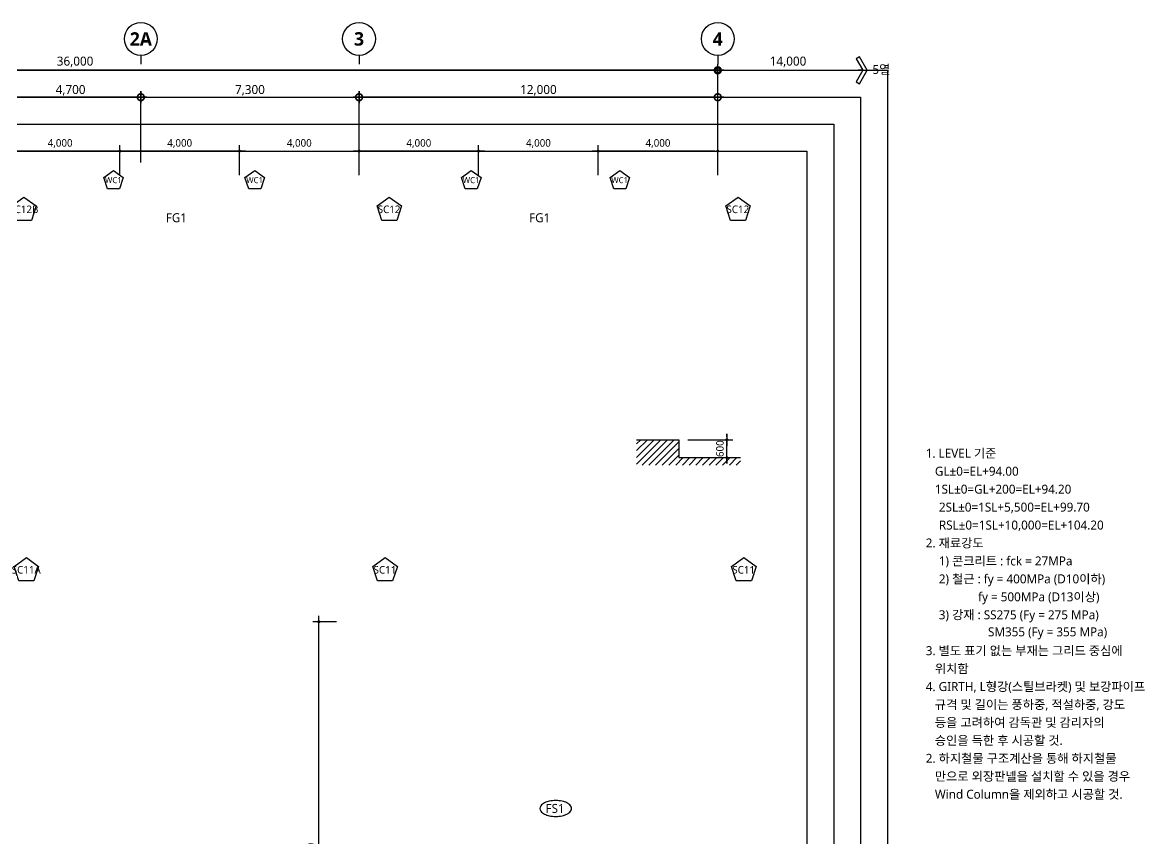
# Model space of a CAD drawing. Header units: millimetres. Extents: x 5446 to 585647, y 2414 to 57106.
# Drawn here: x 43509 to 81047, y 29814 to 57100 of the extents above; entities that cross this region are included whole.
import ezdxf
from ezdxf.enums import TextEntityAlignment as Align
from ezdxf.xclip import XClip

# ---------------------------------------------------------------- set-up
doc = ezdxf.new("R2010")
doc.units = ezdxf.units.MM
doc.header["$LTSCALE"] = 100
doc.header["$XCLIPFRAME"] = 0
doc.layers.get('DEFPOINTS').update_dxf_attribs({"color": 137})
for name, color, linetype in [('0-TEXT', 2, 'Continuous'), ('DIM', 7, 'Continuous'), ('DIM-INT', 7, 'Continuous'), ('S-COL', 2, 'Continuous'), ('SYM', 6, 'Continuous'), ('SYM-BUB', 3, 'Continuous'), ('TAG', 6, 'Continuous'), ('TEXT', 3, 'Continuous'), ('Z-MARK G', 2, 'Continuous')]:
    doc.layers.add(name, color=color, linetype=linetype)
doc.layers.add('TEMP', color=171, linetype='Continuous', plot=False)
doc.styles.add('$0$스타일1', font='malgun.ttf')
doc.styles.add('맑은고딕L', font='malgun.ttf')
doc.styles.add('스타일1', font='malgun.ttf')
doc.styles.add('스타일2', font='malgunbd.ttf')
doc.dimstyles.new('CJA', dxfattribs={"dimscale": 300, "dimtxt": 2.7, "dimasz": 1, "dimexe": 2, "dimexo": 3, "dimgap": 1, "dimtad": 1, "dimdec": 0, "dimzin": 1, "dimdsep": 46, "dimlunit": 6, "dimtxsty": '$0$스타일1', "dimblk": 'CJDOT', "dimcen": 0.09, "dimdle": 1, "dimclrd": 256, "dimclre": 256, "dimclrt": 3, "dimadec": 0, "dimazin": 0, "dimtfac": 1, "dimtdec": 0, "dimtix": 1, "dimtmove": 2, "dimatfit": 3, "dimldrblk": 'CJDOT', "dimfxl": 1, "dimtolj": 1, "dimtzin": 1, "dimarcsym": 0})
doc.dimstyles.new('GAUN-100', dxfattribs={"dimscale": 100, "dimtxt": 3, "dimasz": 1, "dimexe": 1, "dimexo": 1, "dimgap": 0.5, "dimtad": 1, "dimdec": 0, "dimzin": 1, "dimdsep": 46, "dimlunit": 6, "dimtxsty": '스타일1', "dimblk": 'GAUN-DOT', "dimcen": -2, "dimdle": 2, "dimclrd": 256, "dimclre": 256, "dimclrt": 3, "dimadec": 0, "dimazin": 0, "dimtfac": 1, "dimtdec": 0, "dimtix": 1, "dimtmove": 2, "dimatfit": 3, "dimldrblk": 'DOTSMALL', "dimfxl": 1, "dimtolj": 1, "dimtzin": 1, "dimarcsym": 0})

# ---------------------------------------------------------------- blocks, each defined once
blk = doc.blocks.new('NEW_BUB')
at = {"layer": 'SYM-BUB', "color": 6}
blk.add_line((0, 3), (0, 0), dxfattribs=at)
blk.add_circle((0, 8.5), 5.5, dxfattribs=at)
at = {"layer": 'SYM-BUB', "color": 3, "style": '스타일2'}
blk.add_attdef('X', text='', height=4.5, dxfattribs=at).set_placement((0, 8.5), align=Align.MIDDLE)
blk = doc.blocks.new('GAUN-DOT')
at = {"linetype": 'ByBlock'}
for p, q in [((2, 0), (-2, 0)), ((0, -2), (0, 2))]:
    blk.add_line(p, q, dxfattribs=at)
at = {"const_width": 2.25}
blk.add_lwpolyline([(0, 0.28125, 1), (0, -0.28125, 1)], format="xyb", close=True, dxfattribs=at)
blk = doc.blocks.new('*D10')
at = {"layer": 'DEFPOINTS', "color": 0, "transparency": 16777216}
for p in [(30770, 55500), (30770, 52569), (66770, 52569)]:
    blk.add_point(p, dxfattribs=at)
at = {"layer": 'DIM', "lineweight": -2, "transparency": 16777216}
for p, q in [((30770, 52669), (30770, 55600)), ((66770, 52669), (66770, 55600)), ((66670, 55500), (30870, 55500))]:
    blk.add_line(p, q, dxfattribs=at)
at = {"layer": 'DIM', "lineweight": -2, "transparency": 16777216, "xscale": 100, "yscale": 100, "zscale": 100, "rotation": 180}
blk.add_blockref('GAUN-DOT', (30770, 55500), dxfattribs=at)
at = {"layer": 'DIM', "lineweight": -2, "transparency": 16777216, "xscale": 100, "yscale": 100, "zscale": 100}
blk.add_blockref('GAUN-DOT', (66770, 55500), dxfattribs=at)
at = {"layer": 'DIM', "color": 3, "transparency": 16777216, "insert": (45270, 55780), "char_height": 300, "attachment_point": 5, "style": '스타일1'}
blk.add_mtext('\\A1;36,000', dxfattribs=at)
blk = doc.blocks.new('_DotSmall')
at = {"color": 0, "linetype": 'ByBlock', "const_width": 0.5}
blk.add_lwpolyline([(-0.0625, 0, 1), (0.0625, 0, 1)], format="xyb", close=True, dxfattribs=at)
blk = doc.blocks.new('*D22')
at = {"layer": 'DEFPOINTS', "color": 0, "transparency": 16777216}
for p in [(54770, 54600), (54770, 52569), (66770, 52569)]:
    blk.add_point(p, dxfattribs=at)
at = {"layer": 'DIM', "lineweight": -2, "transparency": 16777216}
for p, q in [((54770, 52669), (54770, 54700)), ((66670, 54600), (54870, 54600)), ((66770, 52669), (66770, 54700))]:
    blk.add_line(p, q, dxfattribs=at)
at = {"layer": 'DIM', "lineweight": -2, "transparency": 16777216, "xscale": 100, "yscale": 100, "zscale": 100, "rotation": 180}
blk.add_blockref('GAUN-DOT', (54770, 54600), dxfattribs=at)
at = {"layer": 'DIM', "lineweight": -2, "transparency": 16777216, "xscale": 100, "yscale": 100, "zscale": 100}
blk.add_blockref('GAUN-DOT', (66770, 54600), dxfattribs=at)
at = {"layer": 'DIM', "color": 3, "transparency": 16777216, "insert": (60770, 54831), "char_height": 300, "attachment_point": 5, "style": '스타일1'}
blk.add_mtext('\\A1;12,000', dxfattribs=at)
blk = doc.blocks.new('CJDOT')
blk.add_line((-2, 0), (2, 0))
at = {"const_width": 0.5}
blk.add_lwpolyline([(-0.25, 0, 1), (0.25, 0, 1)], format="xyb", close=True, dxfattribs=at)
blk = doc.blocks.new('*D33')
at = {"layer": 'DEFPOINTS', "color": 0, "transparency": 16777216}
for p in [(46770, 52800), (46770, 51697), (50770, 51697)]:
    blk.add_point(p, dxfattribs=at)
at = {"layer": 'DIM-INT', "lineweight": -2, "transparency": 16777216}
for p, q in [((46770, 51997), (46770, 53000)), ((50770, 51997), (50770, 53000)), ((50670, 52800), (46870, 52800))]:
    blk.add_line(p, q, dxfattribs=at)
at = {"layer": 'DIM-INT', "lineweight": -2, "transparency": 16777216, "xscale": 100, "yscale": 100, "zscale": 100, "rotation": 180}
blk.add_blockref('CJDOT', (46770, 52800), dxfattribs=at)
at = {"layer": 'DIM-INT', "lineweight": -2, "transparency": 16777216, "xscale": 100, "yscale": 100, "zscale": 100}
blk.add_blockref('CJDOT', (50770, 52800), dxfattribs=at)
at = {"layer": 'DIM-INT', "color": 3, "transparency": 16777216, "insert": (48770, 53050), "char_height": 250, "attachment_point": 5, "style": '$0$스타일1'}
blk.add_mtext('\\A1;4,000', dxfattribs=at)
blk = doc.blocks.new('*D34')
at = {"layer": 'DEFPOINTS', "color": 0, "transparency": 16777216}
for p in [(42770, 52800), (42770, 51697), (46770, 51697)]:
    blk.add_point(p, dxfattribs=at)
at = {"layer": 'DIM-INT', "lineweight": -2, "transparency": 16777216}
for p, q in [((42770, 51997), (42770, 53000)), ((46770, 51997), (46770, 53000)), ((46670, 52800), (42870, 52800))]:
    blk.add_line(p, q, dxfattribs=at)
at = {"layer": 'DIM-INT', "lineweight": -2, "transparency": 16777216, "xscale": 100, "yscale": 100, "zscale": 100, "rotation": 180}
blk.add_blockref('CJDOT', (42770, 52800), dxfattribs=at)
at = {"layer": 'DIM-INT', "lineweight": -2, "transparency": 16777216, "xscale": 100, "yscale": 100, "zscale": 100}
blk.add_blockref('CJDOT', (46770, 52800), dxfattribs=at)
at = {"layer": 'DIM-INT', "color": 3, "transparency": 16777216, "insert": (44770, 53050), "char_height": 250, "attachment_point": 5, "style": '$0$스타일1'}
blk.add_mtext('\\A1;4,000', dxfattribs=at)
blk = doc.blocks.new('*D36')
at = {"layer": 'DEFPOINTS', "color": 0, "transparency": 16777216}
for p in [(54770, 52800), (50770, 51697), (54770, 51697)]:
    blk.add_point(p, dxfattribs=at)
at = {"layer": 'DIM-INT', "lineweight": -2, "transparency": 16777216}
for p, q in [((50770, 51997), (50770, 53000)), ((54770, 51997), (54770, 53000)), ((50870, 52800), (54670, 52800))]:
    blk.add_line(p, q, dxfattribs=at)
at = {"layer": 'DIM-INT', "lineweight": -2, "transparency": 16777216, "xscale": 100, "yscale": 100, "zscale": 100, "rotation": 180}
blk.add_blockref('CJDOT', (50770, 52800), dxfattribs=at)
at = {"layer": 'DIM-INT', "lineweight": -2, "transparency": 16777216, "xscale": 100, "yscale": 100, "zscale": 100}
blk.add_blockref('CJDOT', (54770, 52800), dxfattribs=at)
at = {"layer": 'DIM-INT', "color": 3, "transparency": 16777216, "insert": (52770, 53050), "char_height": 250, "attachment_point": 5, "style": '$0$스타일1'}
blk.add_mtext('\\A1;4,000', dxfattribs=at)
blk = doc.blocks.new('*D37')
at = {"layer": 'DEFPOINTS', "color": 0, "transparency": 16777216}
for p in [(54770, 52800), (54770, 51697), (58770, 51697)]:
    blk.add_point(p, dxfattribs=at)
at = {"layer": 'DIM-INT', "lineweight": -2, "transparency": 16777216}
for p, q in [((54770, 51997), (54770, 53000)), ((58770, 51997), (58770, 53000)), ((58670, 52800), (54870, 52800))]:
    blk.add_line(p, q, dxfattribs=at)
at = {"layer": 'DIM-INT', "lineweight": -2, "transparency": 16777216, "xscale": 100, "yscale": 100, "zscale": 100, "rotation": 180}
blk.add_blockref('CJDOT', (54770, 52800), dxfattribs=at)
at = {"layer": 'DIM-INT', "lineweight": -2, "transparency": 16777216, "xscale": 100, "yscale": 100, "zscale": 100}
blk.add_blockref('CJDOT', (58770, 52800), dxfattribs=at)
at = {"layer": 'DIM-INT', "color": 3, "transparency": 16777216, "insert": (56770, 53050), "char_height": 250, "attachment_point": 5, "style": '$0$스타일1'}
blk.add_mtext('\\A1;4,000', dxfattribs=at)
blk = doc.blocks.new('*D38')
at = {"layer": 'DEFPOINTS', "color": 0, "transparency": 16777216}
for p in [(62770, 52800), (58770, 51697), (62770, 51697)]:
    blk.add_point(p, dxfattribs=at)
at = {"layer": 'DIM-INT', "lineweight": -2, "transparency": 16777216}
for p, q in [((58770, 51997), (58770, 53000)), ((62770, 51997), (62770, 53000)), ((58870, 52800), (62670, 52800))]:
    blk.add_line(p, q, dxfattribs=at)
at = {"layer": 'DIM-INT', "lineweight": -2, "transparency": 16777216, "xscale": 100, "yscale": 100, "zscale": 100, "rotation": 180}
blk.add_blockref('CJDOT', (58770, 52800), dxfattribs=at)
at = {"layer": 'DIM-INT', "lineweight": -2, "transparency": 16777216, "xscale": 100, "yscale": 100, "zscale": 100}
blk.add_blockref('CJDOT', (62770, 52800), dxfattribs=at)
at = {"layer": 'DIM-INT', "color": 3, "transparency": 16777216, "insert": (60770, 53050), "char_height": 250, "attachment_point": 5, "style": '$0$스타일1'}
blk.add_mtext('\\A1;4,000', dxfattribs=at)
blk = doc.blocks.new('*D39')
at = {"layer": 'DEFPOINTS', "color": 0, "transparency": 16777216}
for p in [(62770, 52800), (62770, 51697), (66770, 51697)]:
    blk.add_point(p, dxfattribs=at)
at = {"layer": 'DIM-INT', "lineweight": -2, "transparency": 16777216}
for p, q in [((62770, 51997), (62770, 53000)), ((66770, 51997), (66770, 53000)), ((66670, 52800), (62870, 52800))]:
    blk.add_line(p, q, dxfattribs=at)
at = {"layer": 'DIM-INT', "lineweight": -2, "transparency": 16777216, "xscale": 100, "yscale": 100, "zscale": 100, "rotation": 180}
blk.add_blockref('CJDOT', (62770, 52800), dxfattribs=at)
at = {"layer": 'DIM-INT', "lineweight": -2, "transparency": 16777216, "xscale": 100, "yscale": 100, "zscale": 100}
blk.add_blockref('CJDOT', (66770, 52800), dxfattribs=at)
at = {"layer": 'DIM-INT', "color": 3, "transparency": 16777216, "insert": (64770, 53050), "char_height": 250, "attachment_point": 5, "style": '$0$스타일1'}
blk.add_mtext('\\A1;4,000', dxfattribs=at)
blk = doc.blocks.new('str-slab')
at = {"layer": 'SYM'}
blk.add_lwpolyline([(539, -5, 0.174705), (507, 85, 0.104203), (384, 183, 0.064948), (223, 238, 0.051099), (8, 260, 0.051099), (-207, 238, 0.064948), (-368, 183, 0.104203), (-491, 85, 0.174705), (-523, -5, 0.174705), (-491, -95, 0.104203), (-368, -193, 0.064948), (-207, -249, 0.051099), (8, -271, 0.051099), (223, -249, 0.064948), (384, -193, 0.104203), (507, -95, 0.174705)], format="xyb", close=True, dxfattribs=at)
at = {"layer": 'SYM', "color": 3, "style": '스타일1'}
blk.add_attdef('S5', text='', height=300, dxfattribs=at).set_placement((-13, -4), align=Align.MIDDLE)
blk = doc.blocks.new('X-PD-NA11')
at = {"layer": 'TAG', "color": 6, "ltscale": 0.2, "elevation": 0}
for points in [[(15764, 934), (16091, 696), (15966, 311), (15561, 311), (15436, 696)], [(20489, 934), (20817, 696), (20691, 311), (20286, 311), (20161, 696)], [(27730, 934), (28058, 696), (27933, 311), (27528, 311), (27403, 696)], [(32700, 934), (33028, 696), (32903, 311), (32498, 311), (32373, 696)], [(12768, 40), (13177, -257), (13021, -739), (12515, -739), (12358, -257)], [(24987, 40), (25397, -257), (25240, -739), (24734, -739), (24578, -257)], [(36654, 40), (37063, -257), (36907, -739), (36401, -739), (36244, -257)], [(12848, -12013), (13258, -12311), (13101, -12792), (12595, -12792), (12439, -12311)], [(24848, -12013), (25258, -12311), (25101, -12792), (24595, -12792), (24439, -12311)], [(36848, -12013), (37258, -12311), (37101, -12792), (36595, -12792), (36439, -12311)]]:
    blk.add_lwpolyline(points, close=True, dxfattribs=at)
at = {"layer": 'SYM'}
blk.add_blockref('str-slab', (30549, -20396), dxfattribs=at).add_auto_attribs({'S5': 'FS1'})
at = {"layer": 'S-COL', "color": 3, "style": '스타일1'}
for s, height, p in [('WC1', 201.6, (15759, 607, -819840)), ('WC1', 201.6, (20485, 607, -819840)), ('WC1', 201.6, (27726, 607, -819840)), ('WC1', 201.6, (32696, 607, -819840)), ('SC12B', 252, (12762, -369, -1024800)), ('SC12', 252, (24982, -369, -1024800)), ('SC12', 252, (36648, -369, -1024800)), ('SC11A', 252, (12843, -12422, -1024800)), ('SC11', 252, (24843, -12422, -1024800)), ('SC11', 252, (36843, -12422, -1024800))]:
    blk.add_text(s, height=height, dxfattribs=at).set_placement(p, align=Align.MIDDLE_CENTER)
blk = doc.blocks.new('*D86')
at = {"layer": 'DEFPOINTS', "color": 0, "transparency": 16777216}
for p in [(53426, 37062), (54312, 37062), (54297, 21262)]:
    blk.add_point(p, dxfattribs=at)
at = {"layer": 'DIM-INT', "lineweight": -2, "transparency": 16777216}
for p, q in [((54012, 37062), (53226, 37062)), ((53426, 21362), (53426, 36962)), ((53997, 21262), (53226, 21262))]:
    blk.add_line(p, q, dxfattribs=at)
at = {"layer": 'DIM-INT', "lineweight": -2, "transparency": 16777216, "xscale": 100, "yscale": 100, "zscale": 100}
for p, rotation in [((53426, 37062), 90), ((53426, 21262), 270)]:
    blk.add_blockref('CJDOT', p, dxfattribs=dict(at, rotation=rotation))
at = {"layer": 'DIM-INT', "color": 3, "transparency": 16777216, "insert": (53175, 29162), "char_height": 250, "attachment_point": 5, "rotation": 90, "style": '$0$스타일1'}
blk.add_mtext('\\A1;15,800', dxfattribs=at)
blk = doc.blocks.new('연장 화살표')
at = {"layer": 'DIM'}
blk.add_line((-0.49, 0), (-1, 0), dxfattribs=at)
blk.add_lwpolyline([(-1.23, 1.29), (-0.49, 0), (-1.23, -1.29), (-0.86, -1.5), (0, 0), (-0.86, 1.5)], close=True, dxfattribs=at)
blk = doc.blocks.new('*D223')
at = {"layer": 'DEFPOINTS', "color": 0, "transparency": 16777216}
for p in [(71770, 55500), (71770, 55500), (66770, 53400)]:
    blk.add_point(p, dxfattribs=at)
at = {"layer": 'DIM', "color": 7, "lineweight": -2, "transparency": 16777216}
for p, q in [((66770, 53700), (66770, 55700)), ((66570, 55500), (71470, 55500))]:
    blk.add_line(p, q, dxfattribs=at)
at = {"layer": 'DIM', "color": 7, "lineweight": -2, "transparency": 16777216, "xscale": 300, "yscale": 300, "zscale": 300}
blk.add_blockref('연장 화살표', (71770, 55500), dxfattribs=at)
at = {"layer": 'DIM', "color": 7, "lineweight": -2, "transparency": 16777216, "xscale": 300, "yscale": 300, "zscale": 300, "rotation": 180}
blk.add_blockref('_DotSmall', (66770, 55500), dxfattribs=at)
at = {"layer": 'DIM', "color": 3, "transparency": 16777216, "insert": (69120, 55781), "char_height": 300, "attachment_point": 5, "style": '스타일1'}
blk.add_mtext('\\A1;14,000', dxfattribs=at)
blk = doc.blocks.new('*D314')
at = {"layer": 'DEFPOINTS', "color": 0, "transparency": 16777216}
for p in [(42770, 54600), (42770, 52569), (47470, 52313)]:
    blk.add_point(p, dxfattribs=at)
at = {"layer": 'DIM', "lineweight": -2, "transparency": 16777216}
for p, q in [((42770, 52669), (42770, 54700)), ((47370, 54600), (42870, 54600)), ((47470, 52413), (47470, 54700))]:
    blk.add_line(p, q, dxfattribs=at)
at = {"layer": 'DIM', "lineweight": -2, "transparency": 16777216, "xscale": 100, "yscale": 100, "zscale": 100, "rotation": 180}
blk.add_blockref('GAUN-DOT', (42770, 54600), dxfattribs=at)
at = {"layer": 'DIM', "lineweight": -2, "transparency": 16777216, "xscale": 100, "yscale": 100, "zscale": 100}
blk.add_blockref('GAUN-DOT', (47470, 54600), dxfattribs=at)
at = {"layer": 'DIM', "color": 3, "transparency": 16777216, "insert": (45120, 54830), "char_height": 300, "attachment_point": 5, "style": '스타일1'}
blk.add_mtext('\\A1;4,700', dxfattribs=at)
blk = doc.blocks.new('*D315')
at = {"layer": 'DEFPOINTS', "color": 0, "transparency": 16777216}
for p in [(54770, 54600), (54770, 52569), (47470, 52313)]:
    blk.add_point(p, dxfattribs=at)
at = {"layer": 'DIM', "lineweight": -2, "transparency": 16777216}
for p, q in [((47470, 52413), (47470, 54700)), ((47570, 54600), (54670, 54600)), ((54770, 52669), (54770, 54700))]:
    blk.add_line(p, q, dxfattribs=at)
at = {"layer": 'DIM', "lineweight": -2, "transparency": 16777216, "xscale": 100, "yscale": 100, "zscale": 100, "rotation": 180}
blk.add_blockref('GAUN-DOT', (47470, 54600), dxfattribs=at)
at = {"layer": 'DIM', "lineweight": -2, "transparency": 16777216, "xscale": 100, "yscale": 100, "zscale": 100}
blk.add_blockref('GAUN-DOT', (54770, 54600), dxfattribs=at)
at = {"layer": 'DIM', "color": 3, "transparency": 16777216, "insert": (51120, 54830), "char_height": 300, "attachment_point": 5, "style": '스타일1'}
blk.add_mtext('\\A1;7,300', dxfattribs=at)
blk = doc.blocks.new('A$C8b652f08')
at = {"layer": 'TEXT', "style": '스타일1'}
for s, p in [('1. LEVEL 기준', (757, -2089)), ('   GL%%P0=EL+94.00', (757, -3289)), ('   1SL%%P0=GL+200=EL+94.20', (757, -4489)), (' 2SL%%P0=1SL+5,500=EL+99.70', (1434, -5689)), (' RSL%%P0=1SL+10,000=EL+104.20', (1434, -6889)), ('2. 재료강도', (757, -8089)), ('1) 콘크리트 : fck = 27MPa', (1630, -9289)), ('2) 철근 : fy = 400MPa (D10이하)', (1630, -10489)), ('         fy = 500MPa (D13이상)', (2424, -11689)), ('3) 강재 : SS275 (Fy = 275 MPa)', (1630, -12889)), ('SM355 (Fy = 355 MPa)', (4921, -14030)), ('3. 별도 표기 없는 부재는 그리드 중심에', (757, -15289)), ('   위치함', (757, -16489)), ('4. GIRTH, L형강(스틸브라켓) 및 보강파이프', (757, -17689)), ('   규격 및 길이는 풍하중, 적설하중, 강도', (757, -18889)), ('   등을 고려하여 감독관 및 감리자의 ', (757, -20089)), ('   승인을 득한 후 시공할 것. ', (757, -21289)), ('2. 하지철물 구조계산을 통해 하지철물 ', (757, -22489)), ('   만으로 외장판넬을 설치할 수 있을 경우', (757, -23689)), ('   Wind Column을 제외하고 시공할 것.', (757, -24889))]:
    blk.add_text(s, height=600, dxfattribs=at).set_placement(p, align=Align.BOTTOM_LEFT)
blk = doc.blocks.new('*D477')
at = {"layer": 'DEFPOINTS', "color": 0, "transparency": 16777216}
for p in [(65470, 43149), (67072, 43149), (65470, 42549)]:
    blk.add_point(p, dxfattribs=at)
at = {"layer": 'DIM-INT', "lineweight": -2, "transparency": 16777216}
for p, q in [((67072, 43249), (67072, 43349)), ((65770, 43149), (67272, 43149)), ((67072, 42549), (67072, 43149)), ((65770, 42549), (67272, 42549)), ((67072, 42449), (67072, 42349))]:
    blk.add_line(p, q, dxfattribs=at)
at = {"layer": 'DIM-INT', "lineweight": -2, "transparency": 16777216, "xscale": 100, "yscale": 100, "zscale": 100}
for p, rotation in [((67072, 43149), 270), ((67072, 42549), 90)]:
    blk.add_blockref('CJDOT', p, dxfattribs=dict(at, rotation=rotation))
at = {"layer": 'DIM-INT', "color": 3, "transparency": 16777216, "insert": (66843, 42849), "char_height": 250, "attachment_point": 5, "rotation": 90, "style": '$0$스타일1'}
blk.add_mtext('\\A1;600', dxfattribs=at)

msp = doc.modelspace()

# ---------------------------------------------------------------- hatches: boundary and pattern name
at = {"layer": 'DIM'}
h = msp.add_hatch(dxfattribs=at)
h.set_pattern_fill('ANSI31', color=8, scale=50)
h.set_pattern_definition([(45, (-43839.56, 0), (-112.2532, 112.2532), [])])
h.paths.add_polyline_path([(67526.6, 42548.9), (67526.6, 42298.9), (64050.6, 42298.9), (64050.6, 43148.9), (65470.5, 43148.9), (65470.5, 42548.9)])

# ---------------------------------------------------------------- linework, layer by layer
msp.add_lwpolyline([(64050.6, 43148.9), (65470.5, 43148.9), (65470.5, 42548.9), (67526.6, 42548.9)], dxfattribs=at)
at = {"layer": 'TEMP'}
for points in [[(26232.4, 55500), (72450, 55500), (72450, 3900), (26232.4, 3900)], [(27132.4, 54600), (71550, 54600), (71550, 4800), (27132.4, 4800)], [(28032.4, 53700), (70650, 53700), (70650, 5700), (28032.4, 5700)], [(28932.4, 52800), (69750, 52800), (69750, 6600), (28932.4, 6600)]]:
    msp.add_lwpolyline(points, close=True, dxfattribs=at)

# ---------------------------------------------------------------- block references
at = {"layer": '0-TEXT'}
ref = msp.add_blockref('X-PD-NA11', (30793, 51221.2), dxfattribs=at)
XClip(ref).set_block_clipping_path([(-4386.5704349691, -47321.2101664031), (37931.0711325055, 4278.7898335969)])
at = {"layer": 'DIM', "xscale": 0.5, "yscale": 0.5, "zscale": 0.5}
msp.add_blockref('A$C8b652f08', (73350, 43500), dxfattribs=at)
at = {"layer": 'SYM-BUB', "xscale": 100, "yscale": 100, "zscale": 100}
for p, values in [((47470.4, 55700), {'X': '2A'}), ((54770.4, 55700), {'X': '3'}), ((66770.4, 55700), {'X': '4'})]:
    msp.add_blockref('NEW_BUB', p, dxfattribs=at).add_auto_attribs(values)

# ---------------------------------------------------------------- texts
at = {"layer": 'DIM', "color": 3, "style": '스타일1'}
msp.add_text('5열', height=300, dxfattribs=at).set_placement((72244.6, 55379.4), align=Align.CENTER)
at = {"layer": 'Z-MARK G', "style": '맑은고딕L'}
for p in [(48658.7, 50421.3, 0), (60811.8, 50421.3, 0)]:
    msp.add_text('FG1', height=300, dxfattribs=at).set_placement(p, align=Align.CENTER)

# ---------------------------------------------------------------- dimensions: what is measured, and where the dimension line sits
at = {"layer": 'DIM'}
dim = msp.add_linear_dim(base=(30770.4, 55500), p1=(66770.4, 52569.4), p2=(30770.4, 52569.4), dimstyle='GAUN-100', dxfattribs=at)
dim.commit()
dim.dimension.update_dxf_attribs({"geometry": '*D10', "text_midpoint": (45270.4, 55780.2), "dimtype": 160})
dim = msp.add_linear_dim(base=(71770.4, 55500), p1=(66770.4, 53400), p2=(71770.4, 55500), angle=180, text='14,000', dimstyle='CJA', override={"dimscale": 100, "dimtxt": 3, "dimasz": 3, "dimexe": 2, "dimexo": 3, "dimlunit": 6, "dimtxsty": '스타일1', "dimblk1": 'DotSmall', "dimblk2": '연장 화살표', "dimsah": 1, "dimdle": 2, "dimse2": 1, "dimclrd": 7, "dimclre": 7}, dxfattribs=at)
dim.commit()
dim.dimension.update_dxf_attribs({"geometry": '*D223', "text_midpoint": (69120.4, 55781)})
for base, p2, angle, picture, middle in [((42770.4, 54600), (42770.4, 52569.4), 0, '*D314', (45120.4, 54830.2)), ((54770.4, 54600), (54770.4, 52569.4), 180, '*D315', (51120.4, 54830.2))]:
    dim = msp.add_linear_dim(base=base, p1=(47470.4, 52312.7), p2=p2, angle=angle, dimstyle='GAUN-100', dxfattribs=at)
    dim.commit()
    dim.dimension.update_dxf_attribs({"geometry": picture, "text_midpoint": middle})
dim = msp.add_linear_dim(base=(54770.4, 54600), p1=(66770.4, 52569.4), p2=(54770.4, 52569.4), dimstyle='GAUN-100', dxfattribs=at)
dim.commit()
dim.dimension.update_dxf_attribs({"geometry": '*D22', "text_midpoint": (60770.4, 54831)})
at = {"layer": 'DIM-INT'}
for base, p1, p2, angle, picture, middle in [((42770.4, 52800), (46770.4, 51697.2), (42770.4, 51697.2), 180, '*D34', (44770.4, 53050.1)), ((46770.4, 52800), (50770.4, 51697.2), (46770.4, 51697.2), 180, '*D33', (48770.4, 53050.1)), ((54770.4, 52800), (58770.4, 51697.2), (54770.4, 51697.2), 180, '*D37', (56770.4, 53050.1)), ((62770.4, 52800), (66770.4, 51697.2), (62770.4, 51697.2), 180, '*D39', (64770.4, 53050.1)), ((67071.8, 43148.9), (65470.5, 42548.9), (65470.5, 43148.9), 90, '*D477', (66842.6, 42848.9)), ((53425.9, 37062.2), (54296.5, 21262.2), (54311.7, 37062.2), 270, '*D86', (53175.1, 29162.2))]:
    dim = msp.add_linear_dim(base=base, p1=p1, p2=p2, angle=angle, dimstyle='CJA', override={"dimscale": 100, "dimtxt": 2.5}, dxfattribs=at)
    dim.commit()
    dim.dimension.update_dxf_attribs({"geometry": picture, "text_midpoint": middle})
for base, p1, p2, picture, middle in [((54770.4, 52800), (50770.4, 51697.2), (54770.4, 51697.2), '*D36', (52770.4, 53050.1)), ((62770.4, 52800), (58770.4, 51697.2), (62770.4, 51697.2), '*D38', (60770.4, 53050.1))]:
    dim = msp.add_linear_dim(base=base, p1=p1, p2=p2, dimstyle='CJA', override={"dimscale": 100, "dimtxt": 2.5}, dxfattribs=at)
    dim.commit()
    dim.dimension.update_dxf_attribs({"geometry": picture, "text_midpoint": middle})

doc.saveas('drawing.dxf')
